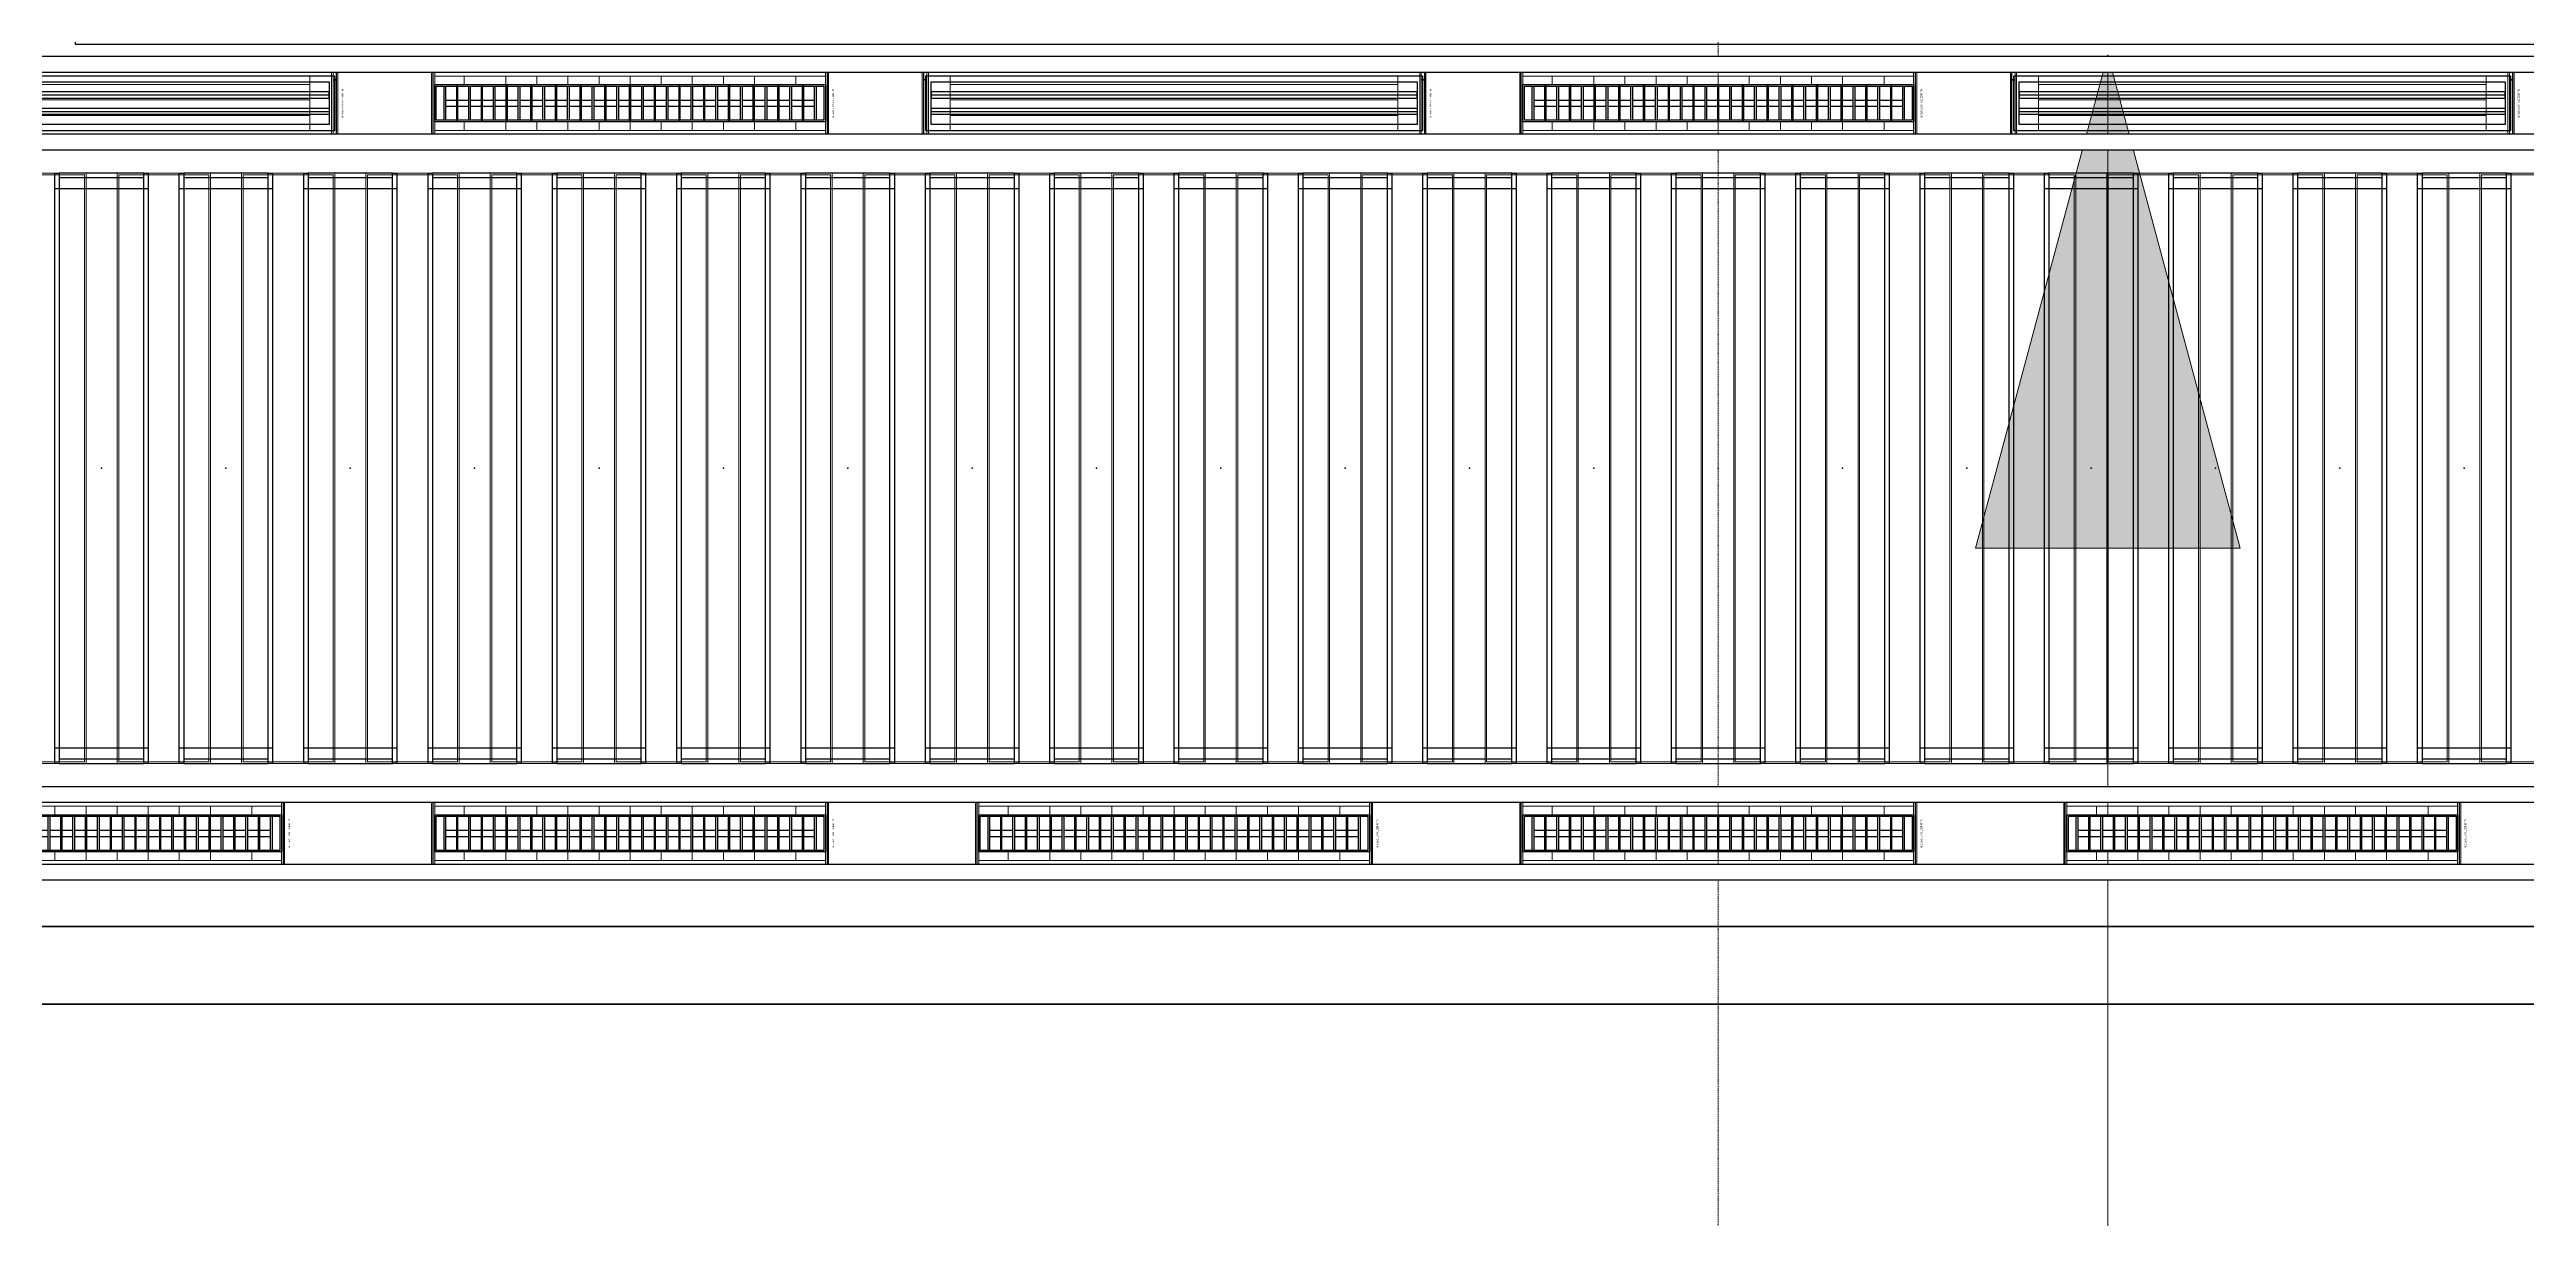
# Model space of a CAD drawing. Header units: millimetres. Extents: x 813027 to 1148939, y -931049 to -10.
# Drawn here: x 954772 to 962740, y -115575 to -111812 of the extents above; entities that cross this region are included whole.
import ezdxf
from ezdxf.enums import TextEntityAlignment as Align

# ---------------------------------------------------------------- set-up
doc = ezdxf.new("R2010")
doc.units = ezdxf.units.MM
doc.linetypes.add('DPA_Hidden 100', pattern=[6, 4, -2])
doc.linetypes.add('DPA_Hidden 50', pattern=[3, 2, -1])
for name, color, linetype in [('000 - WIPEOUT', 250, 'Continuous'), ('001 - ASCESSORIES', 1, 'Continuous'), ('A04_TUBE SERIES', 2, 'Continuous'), ('A11_ALU.SOLID SHEET', 7, 'Continuous')]:
    doc.layers.add(name, color=color, linetype=linetype)
for name, color, linetype, lineweight in [('A-DETL-HDLN', 2, 'DPA_Hidden 100', 9), ('A-GLAZ-CURT', 2, 'Continuous', 9), ('G-ANNO-TEXT', 3, 'Continuous', 9), ('I-WALL-E', 2, 'Continuous', 25), ('WALL-E', 2, 'Continuous', 25)]:
    doc.layers.add(name, color=color, linetype=linetype, lineweight=lineweight)

# ---------------------------------------------------------------- blocks, each defined once
blk = doc.blocks.new('DPA_CP_Metal Ceiling Panel - Vertical Panel with Gap-13988918-4160 - LOWER PLATFORM LEVEL - REFLECTED CEILING GENERAL PLAN')
at = {"layer": 'A-GLAZ-CURT'}
for p, q in [((994596.3, -114111.8), (994596.3, -112211.8)), ((994596.3, -112211.8), (994896.3, -112211.8)), ((994596.3, -114111.8), (994596.3, -112211.8)), ((994596.3, -112211.8), (994896.3, -112211.8)), ((994896.3, -112211.8), (994596.3, -112211.8)), ((994596.3, -112211.8), (994596.3, -114111.8)), ((994896.3, -112211.8), (994596.3, -112211.8)), ((994596.3, -112211.8), (994596.3, -114111.8)), ((994596.3, -114111.8), (994596.3, -112211.8)), ((994596.3, -112211.8), (994896.3, -112211.8)), ((994601.3, -114106.8), (994601.3, -112216.8)), ((994601.3, -112216.8), (994891.3, -112216.8)), ((994891.3, -112216.8), (994891.3, -114106.8)), ((994896.3, -114111.8), (994896.3, -112211.8)), ((994896.3, -112211.8), (994896.3, -114111.8)), ((994896.3, -114111.8), (994896.3, -112211.8)), ((994896.3, -114111.8), (994896.3, -112211.8)), ((994896.3, -112211.8), (994896.3, -114111.8)), ((994596.3, -114111.8), (994896.3, -114111.8)), ((994896.3, -114111.8), (994596.3, -114111.8)), ((994596.3, -114111.8), (994896.3, -114111.8)), ((994596.3, -114111.8), (994896.3, -114111.8)), ((994896.3, -114111.8), (994596.3, -114111.8)), ((994601.3, -114106.8), (994891.3, -114106.8))]:
    blk.add_line(p, q, dxfattribs=at)
blk = doc.blocks.new('DPA_CP_Metal Ceiling Panel - Vertical Panel with Gap-V1-4160 - LOWER PLATFORM LEVEL - REFLECTED CEILING GENERAL PLAN')
at = {"layer": 'A-GLAZ-CURT'}
for p, q in [((961796.3, -114111.8), (961796.3, -112211.8)), ((961796.3, -112211.8), (962096.3, -112211.8)), ((961796.3, -114111.8), (961796.3, -112211.8)), ((961796.3, -112211.8), (962092.2, -112211.8)), ((962096.3, -112211.8), (961796.3, -112211.8)), ((961796.3, -112211.8), (961796.3, -114111.8)), ((962092.2, -112211.8), (961796.3, -112211.8)), ((961796.3, -112211.8), (961796.3, -114111.8)), ((961796.3, -114111.8), (961796.3, -112211.8)), ((961796.3, -112211.8), (962096.3, -112211.8)), ((961801.3, -114106.8), (961801.3, -112216.8)), ((961801.3, -112216.8), (962091.3, -112216.8)), ((962091.3, -112216.8), (962091.3, -114106.8)), ((962096.3, -114111.8), (962096.3, -112211.8)), ((962096.3, -112211.8), (962096.3, -114111.8)), ((962096.3, -114111.8), (962096.3, -112211.8)), ((962096.3, -114111.8), (962096.3, -112211.8)), ((962096.3, -112211.8), (962096.3, -114111.8)), ((961796.3, -114111.8), (962096.3, -114111.8)), ((962092.2, -114111.8), (961796.3, -114111.8)), ((961796.3, -114111.8), (962096.3, -114111.8)), ((961796.3, -114111.8), (962092.2, -114111.8)), ((962096.3, -114111.8), (961796.3, -114111.8)), ((961801.3, -114106.8), (962091.3, -114106.8))]:
    blk.add_line(p, q, dxfattribs=at)
blk = doc.blocks.new('DPA_CP_Metal Ceiling Luminaire1 - Linear Luminaire 2-14739897-4160 - LOWER PLATFORM LEVEL - REFLECTED CEILING GENERAL PLAN')
at = {"layer": 'A-GLAZ-CURT'}
for p, q in [((901767.8, -114474.3), (901767.8, -114199.3)), ((901767.8, -114199.3), (903024.8, -114199.3)), ((901767.8, -114199.3), (901767.8, -114474.3)), ((903024.8, -114199.3), (901767.8, -114199.3)), ((901767.8, -114199.3), (903024.8, -114199.3)), ((901767.8, -114249.3), (901767.8, -114474.3)), ((901767.8, -114249.3), (903024.8, -114249.3)), ((903024.8, -114199.3), (903024.8, -114474.3)), ((903024.8, -114474.3), (903024.8, -114199.3)), ((903024.8, -114249.3), (903024.8, -114474.3)), ((901767.8, -114424.3), (903024.8, -114424.3)), ((903024.8, -114474.3), (901767.8, -114474.3)), ((903024.8, -114474.3), (901767.8, -114474.3)), ((901767.8, -114474.3), (903024.8, -114474.3))]:
    blk.add_line(p, q, dxfattribs=at)
at = {"layer": 'A-GLAZ-CURT', "linetype": 'DPA_Hidden 50'}
for p, q in [((901862.8, -114249.3), (901862.8, -114424.3)), ((901996.3, -114249.3), (901996.3, -114424.3)), ((902096.3, -114249.3), (902096.3, -114424.3)), ((902196.3, -114249.3), (902196.3, -114424.3)), ((902296.3, -114249.3), (902296.3, -114424.3)), ((902396.3, -114249.3), (902396.3, -114424.3)), ((902496.3, -114249.3), (902496.3, -114424.3)), ((902596.3, -114249.3), (902596.3, -114424.3)), ((902696.3, -114249.3), (902696.3, -114424.3)), ((902796.3, -114249.3), (902796.3, -114424.3)), ((902929.8, -114249.3), (902929.8, -114424.3))]:
    blk.add_line(p, q, dxfattribs=at)
blk = doc.blocks.new('DPA_CP_Metal Ceiling Panel - Horizontal with Gap-20306943-4160 - LOWER PLATFORM LEVEL - REFLECTED CEILING GENERAL PLAN')
at = {"layer": 'A-GLAZ-CURT'}
for p, q in [((910029.8, -114474.3), (910029.8, -114199.3)), ((910029.8, -114199.3), (910512.8, -114199.3)), ((910029.8, -114474.3), (910029.8, -114199.3)), ((910029.8, -114199.3), (910512.8, -114199.3)), ((910512.8, -114199.3), (910029.8, -114199.3)), ((910029.8, -114199.3), (910029.8, -114474.3)), ((910512.8, -114199.3), (910029.8, -114199.3)), ((910029.8, -114199.3), (910029.8, -114474.3)), ((910029.8, -114474.3), (910029.8, -114199.3)), ((910029.8, -114199.3), (910512.8, -114199.3)), ((910034.8, -114469.3), (910034.8, -114204.3)), ((910034.8, -114204.3), (910507.8, -114204.3)), ((910507.8, -114204.3), (910507.8, -114469.3)), ((910512.8, -114474.3), (910512.8, -114199.3)), ((910512.8, -114199.3), (910512.8, -114474.3)), ((910512.8, -114474.3), (910512.8, -114199.3)), ((910512.8, -114474.3), (910512.8, -114199.3)), ((910512.8, -114199.3), (910512.8, -114474.3)), ((910029.8, -114474.3), (910512.8, -114474.3)), ((910512.8, -114474.3), (910029.8, -114474.3)), ((910029.8, -114474.3), (910512.8, -114474.3)), ((910029.8, -114474.3), (910512.8, -114474.3)), ((910512.8, -114474.3), (910029.8, -114474.3)), ((910034.8, -114469.3), (910507.8, -114469.3))]:
    blk.add_line(p, q, dxfattribs=at)
blk = doc.blocks.new('DPA_CP_Metal Ceiling Air Supply - Linear Diffuser Air Supply-14762131-4160 - LOWER PLATFORM LEVEL - REFLECTED CEILING GENERAL PLAN')
at = {"layer": 'A-GLAZ-CURT'}
h = blk.add_hatch(dxfattribs=at)
h.set_pattern_fill('FP_13', color=256, style=0, pattern_type=2)
h.set_pattern_definition([(180, (909396.33, -109824.28), (6e-15, 50), [])])
h.paths.add_polyline_path([(908676.3, -109874.3), (910116.3, -109874.3), (910116.3, -109699.3), (908676.3, -109699.3)])
for p, q in [((908601.3, -109924.3), (908601.3, -109649.3)), ((908601.3, -109649.3), (910191.3, -109649.3)), ((908601.3, -109924.3), (908601.3, -109649.3)), ((908601.3, -109649.3), (910191.3, -109649.3)), ((910191.3, -109649.3), (908601.3, -109649.3)), ((908601.3, -109649.3), (908601.3, -109924.3)), ((910191.3, -109649.3), (908601.3, -109649.3)), ((908601.3, -109649.3), (908601.3, -109924.3)), ((908601.3, -109924.3), (908601.3, -109649.3)), ((908601.3, -109649.3), (910191.3, -109649.3)), ((908606.3, -109919.3), (908606.3, -109654.3)), ((908606.3, -109654.3), (910186.3, -109654.3)), ((910116.3, -109699.3), (908676.3, -109699.3)), ((908676.3, -109699.3), (908676.3, -109874.3)), ((908676.3, -109874.3), (908676.3, -109699.3)), ((908676.3, -109699.3), (910116.3, -109699.3)), ((908676.3, -109874.3), (908676.3, -109699.3)), ((908676.3, -109699.3), (910116.3, -109699.3)), ((910116.3, -109699.3), (908676.3, -109699.3)), ((908676.3, -109699.3), (908676.3, -109874.3)), ((910116.3, -109874.3), (910116.3, -109699.3)), ((910116.3, -109699.3), (910116.3, -109874.3)), ((910116.3, -109699.3), (910116.3, -109874.3)), ((910116.3, -109874.3), (910116.3, -109699.3)), ((910186.3, -109654.3), (910186.3, -109919.3)), ((910191.3, -109924.3), (910191.3, -109649.3)), ((910191.3, -109649.3), (910191.3, -109924.3)), ((910191.3, -109924.3), (910191.3, -109649.3)), ((910191.3, -109924.3), (910191.3, -109649.3)), ((910191.3, -109649.3), (910191.3, -109924.3)), ((908601.3, -109924.3), (910191.3, -109924.3)), ((910191.3, -109924.3), (908601.3, -109924.3)), ((908601.3, -109924.3), (910191.3, -109924.3)), ((908601.3, -109924.3), (910191.3, -109924.3)), ((910191.3, -109924.3), (908601.3, -109924.3)), ((908606.3, -109919.3), (910186.3, -109919.3)), ((908676.3, -109874.3), (910116.3, -109874.3)), ((910116.3, -109874.3), (908676.3, -109874.3)), ((910116.3, -109874.3), (908676.3, -109874.3)), ((908676.3, -109874.3), (910116.3, -109874.3))]:
    blk.add_line(p, q, dxfattribs=at)
blk = doc.blocks.new('DPA_CP_Metal Ceiling Panel - Horizontal with Gap-20308794-4160 - LOWER PLATFORM LEVEL - REFLECTED CEILING GENERAL PLAN')
at = {"layer": 'A-GLAZ-CURT'}
for p, q in [((910201.3, -109924.3), (910201.3, -109649.3)), ((910201.3, -109649.3), (910512.8, -109649.3)), ((910201.3, -109924.3), (910201.3, -109649.3)), ((910201.3, -109649.3), (910512.8, -109649.3)), ((910512.8, -109649.3), (910201.3, -109649.3)), ((910201.3, -109649.3), (910201.3, -109924.3)), ((910512.8, -109649.3), (910201.3, -109649.3)), ((910201.3, -109649.3), (910201.3, -109924.3)), ((910201.3, -109924.3), (910201.3, -109649.3)), ((910201.3, -109649.3), (910512.8, -109649.3)), ((910206.3, -109919.3), (910206.3, -109654.3)), ((910206.3, -109654.3), (910507.8, -109654.3)), ((910507.8, -109654.3), (910507.8, -109919.3)), ((910512.8, -109924.3), (910512.8, -109649.3)), ((910512.8, -109649.3), (910512.8, -109924.3)), ((910512.8, -109924.3), (910512.8, -109649.3)), ((910512.8, -109924.3), (910512.8, -109649.3)), ((910512.8, -109649.3), (910512.8, -109924.3)), ((910201.3, -109924.3), (910512.8, -109924.3)), ((910512.8, -109924.3), (910201.3, -109924.3)), ((910201.3, -109924.3), (910512.8, -109924.3)), ((910201.3, -109924.3), (910512.8, -109924.3)), ((910512.8, -109924.3), (910201.3, -109924.3)), ((910206.3, -109919.3), (910507.8, -109919.3))]:
    blk.add_line(p, q, dxfattribs=at)
blk = doc.blocks.new('C-2-PP21-AR-4160-01-B_20250829-084021_EXCL')
at = {"layer": 'A-GLAZ-CURT'}
for name, p in [('DPA_CP_Metal Ceiling Air Supply - Linear Diffuser Air Supply-14762131-4160 - LOWER PLATFORM LEVEL - REFLECTED CEILING GENERAL PLAN', (-1001596.3, 103141.8)), ('DPA_CP_Metal Ceiling Panel - Horizontal with Gap-20308794-4160 - LOWER PLATFORM LEVEL - REFLECTED CEILING GENERAL PLAN', (-1001596.3, 103141.8)), ('DPA_CP_Metal Ceiling Luminaire1 - Linear Luminaire 2-14739897-4160 - LOWER PLATFORM LEVEL - REFLECTED CEILING GENERAL PLAN', (-992846.3, 107691.8)), ('DPA_CP_Metal Ceiling Panel - Horizontal with Gap-20308794-4160 - LOWER PLATFORM LEVEL - REFLECTED CEILING GENERAL PLAN', (-1000017.8, 103141.8)), ('DPA_CP_Metal Ceiling Air Supply - Linear Diffuser Air Supply-14762131-4160 - LOWER PLATFORM LEVEL - REFLECTED CEILING GENERAL PLAN', (-998096.3, 103141.8)), ('DPA_CP_Metal Ceiling Panel - Horizontal with Gap-20308794-4160 - LOWER PLATFORM LEVEL - REFLECTED CEILING GENERAL PLAN', (-998096.3, 103141.8)), ('DPA_CP_Metal Ceiling Luminaire1 - Linear Luminaire 2-14739897-4160 - LOWER PLATFORM LEVEL - REFLECTED CEILING GENERAL PLAN', (-989346.3, 107691.8)), ('DPA_CP_Metal Ceiling Panel - Horizontal with Gap-20308794-4160 - LOWER PLATFORM LEVEL - REFLECTED CEILING GENERAL PLAN', (-996517.8, 103141.8)), ('DPA_CP_Metal Ceiling Air Supply - Linear Diffuser Air Supply-14762131-4160 - LOWER PLATFORM LEVEL - REFLECTED CEILING GENERAL PLAN', (-994596.3, 103141.8)), ('DPA_CP_Metal Ceiling Panel - Horizontal with Gap-20308794-4160 - LOWER PLATFORM LEVEL - REFLECTED CEILING GENERAL PLAN', (-994596.3, 103141.8)), ('DPA_CP_Metal Ceiling Panel - Vertical Panel with Gap-13988918-4160 - LOWER PLATFORM LEVEL - REFLECTED CEILING GENERAL PLAN', (-1081496.3, 105341.8)), ('DPA_CP_Metal Ceiling Panel - Vertical Panel with Gap-13988918-4160 - LOWER PLATFORM LEVEL - REFLECTED CEILING GENERAL PLAN', (-1081096.3, 105341.8)), ('DPA_CP_Metal Ceiling Panel - Vertical Panel with Gap-13988918-4160 - LOWER PLATFORM LEVEL - REFLECTED CEILING GENERAL PLAN', (-1080696.3, 105341.8)), ('DPA_CP_Metal Ceiling Panel - Vertical Panel with Gap-13988918-4160 - LOWER PLATFORM LEVEL - REFLECTED CEILING GENERAL PLAN', (-1080296.3, 105341.8)), ('DPA_CP_Metal Ceiling Panel - Vertical Panel with Gap-V1-4160 - LOWER PLATFORM LEVEL - REFLECTED CEILING GENERAL PLAN', (-1047096.3, 105341.8)), ('DPA_CP_Metal Ceiling Panel - Vertical Panel with Gap-13988918-4160 - LOWER PLATFORM LEVEL - REFLECTED CEILING GENERAL PLAN', (-1079496.3, 105341.8)), ('DPA_CP_Metal Ceiling Panel - Vertical Panel with Gap-13988918-4160 - LOWER PLATFORM LEVEL - REFLECTED CEILING GENERAL PLAN', (-1079096.3, 105341.8)), ('DPA_CP_Metal Ceiling Luminaire1 - Linear Luminaire 2-14739897-4160 - LOWER PLATFORM LEVEL - REFLECTED CEILING GENERAL PLAN', (-994596.3, 105341.8)), ('DPA_CP_Metal Ceiling Panel - Horizontal with Gap-20306943-4160 - LOWER PLATFORM LEVEL - REFLECTED CEILING GENERAL PLAN', (-1001596.3, 105341.8)), ('DPA_CP_Metal Ceiling Luminaire1 - Linear Luminaire 2-14739897-4160 - LOWER PLATFORM LEVEL - REFLECTED CEILING GENERAL PLAN', (-992846.3, 105341.8)), ('DPA_CP_Metal Ceiling Panel - Horizontal with Gap-20306943-4160 - LOWER PLATFORM LEVEL - REFLECTED CEILING GENERAL PLAN', (-999846.3, 105341.8)), ('DPA_CP_Metal Ceiling Luminaire1 - Linear Luminaire 2-14739897-4160 - LOWER PLATFORM LEVEL - REFLECTED CEILING GENERAL PLAN', (-991096.3, 105341.8)), ('DPA_CP_Metal Ceiling Panel - Horizontal with Gap-20306943-4160 - LOWER PLATFORM LEVEL - REFLECTED CEILING GENERAL PLAN', (-998096.3, 105341.8)), ('DPA_CP_Metal Ceiling Luminaire1 - Linear Luminaire 2-14739897-4160 - LOWER PLATFORM LEVEL - REFLECTED CEILING GENERAL PLAN', (-989346.3, 105341.8)), ('DPA_CP_Metal Ceiling Panel - Horizontal with Gap-20306943-4160 - LOWER PLATFORM LEVEL - REFLECTED CEILING GENERAL PLAN', (-996346.3, 105341.8)), ('DPA_CP_Metal Ceiling Luminaire1 - Linear Luminaire 2-14739897-4160 - LOWER PLATFORM LEVEL - REFLECTED CEILING GENERAL PLAN', (-987596.3, 105341.8)), ('DPA_CP_Metal Ceiling Panel - Horizontal with Gap-20306943-4160 - LOWER PLATFORM LEVEL - REFLECTED CEILING GENERAL PLAN', (-994596.3, 105341.8))]:
    blk.add_blockref(name, p, dxfattribs=at)
at = {"layer": 'A-GLAZ-CURT', "rotation": 180}
for p in [(902396.3, -120981.8), (902796.3, -120981.8), (903196.3, -120981.8), (903596.3, -120981.8), (903996.3, -120981.8), (904396.3, -120981.8), (904796.3, -120981.8), (905196.3, -120981.8), (905596.3, -120981.8), (905996.3, -120981.8), (906396.3, -120981.8), (906796.3, -120981.8), (907196.3, -120981.8), (907596.3, -120981.8)]:
    blk.add_blockref('DPA_CP_Metal Ceiling Panel - Vertical Panel with Gap-13988918-4160 - LOWER PLATFORM LEVEL - REFLECTED CEILING GENERAL PLAN', p, dxfattribs=at)
blk = doc.blocks.new('*U488')
at = {"layer": 'A11_ALU.SOLID SHEET', "color": 0}
blk.add_lwpolyline([(311.5, -98.8), (311.5, 98.8), (0, 98.8), (0, -98.8)], close=True, dxfattribs=at)
at = {"layer": 'Defpoints', "color": 250}
blk.add_point((0, 0), dxfattribs=at)
blk.add_text('AL.SHEET-HAT-TYPE-R', height=6, rotation=270, dxfattribs=at).set_placement((15, 0), align=Align.BOTTOM_CENTER)
blk = doc.blocks.new('*U484')
at = {"layer": '001 - ASCESSORIES', "color": 0, "linetype": 'ByBlock'}
blk.add_lwpolyline([(800, 87.5), (-800, 87.5), (-800, -87.5), (800, -87.5)], close=True, dxfattribs=at)
at = {"layer": '001 - ASCESSORIES', "linetype": 'ByBlock'}
for points in [[(-781.5, 69), (781.5, 69), (781.5, -69), (-781.5, -69)], [(781.5, 36.3), (-781.5, 36.3), (-781.5, 16.3), (781.5, 16.3)], [(-781.5, -16.3), (781.5, -16.3), (781.5, -36.3), (-781.5, -36.3)]]:
    blk.add_lwpolyline(points, close=True, dxfattribs=at)
for points in [[(781.5, 26.3), (-781.5, 26.3)], [(-781.5, -26.3), (781.5, -26.3)]]:
    blk.add_lwpolyline(points, dxfattribs=at)
blk = doc.blocks.new('*U493')
at = {"layer": 'A11_ALU.SOLID SHEET', "color": 0}
blk.add_lwpolyline([(483, -98.8), (483, 98.8), (0, 98.8), (0, -98.8)], close=True, dxfattribs=at)
at = {"layer": 'Defpoints', "color": 250}
blk.add_point((0, 0), dxfattribs=at)
blk.add_text('AL.SHEET-HAT-TYPE-R', height=6, rotation=270, dxfattribs=at).set_placement((15, 0), align=Align.BOTTOM_CENTER)
blk = doc.blocks.new('*U485')
at = {"color": 1}
blk.add_wipeout([(628.5, -60), (-628.5, -60), (-628.5, 60), (628.5, 60)], dxfattribs=at).dxf.layer = '000 - WIPEOUT'
at = {"layer": '001 - ASCESSORIES', "color": 0}
blk.add_lwpolyline([(628.5, -60), (-628.5, -60), (-628.5, 60), (628.5, 60)], close=True, dxfattribs=at)
at = {"layer": '001 - ASCESSORIES'}
for points in [[(623.5, -55), (-623.5, -55), (-623.5, 55), (623.5, 55)], [(-593.5, -55), (-598.5, -55), (-598.5, 55), (-593.5, 55)], [(-558.8, -55), (-553.8, -55), (-553.8, 55), (-558.8, 55)], [(-514, -55), (-519, -55), (-519, 55), (-514, 55)], [(-479.3, -55), (-474.3, -55), (-474.3, 55), (-479.3, 55)], [(-434.6, -55), (-439.6, -55), (-439.6, 55), (-434.6, 55)], [(-399.8, -55), (-394.8, -55), (-394.8, 55), (-399.8, 55)], [(-355.1, -55), (-360.1, -55), (-360.1, 55), (-355.1, 55)], [(-320.4, -55), (-315.4, -55), (-315.4, 55), (-320.4, 55)], [(-275.6, -55), (-280.6, -55), (-280.6, 55), (-275.6, 55)], [(-240.9, -55), (-235.9, -55), (-235.9, 55), (-240.9, 55)], [(-196.2, -55), (-201.2, -55), (-201.2, 55), (-196.2, 55)], [(-161.4, -55), (-156.4, -55), (-156.4, 55), (-161.4, 55)], [(-116.7, -55), (-121.7, -55), (-121.7, 55), (-116.7, 55)], [(-82, -55), (-77, -55), (-77, 55), (-82, 55)], [(-37.2, -55), (-42.2, -55), (-42.2, 55), (-37.2, 55)], [(-2.5, -55), (2.5, -55), (2.5, 55), (-2.5, 55)], [(42.2, -55), (37.2, -55), (37.2, 55), (42.2, 55)], [(77, -55), (82, -55), (82, 55), (77, 55)], [(121.7, -55), (116.7, -55), (116.7, 55), (121.7, 55)], [(156.4, -55), (161.4, -55), (161.4, 55), (156.4, 55)], [(201.2, -55), (196.2, -55), (196.2, 55), (201.2, 55)], [(235.9, -55), (240.9, -55), (240.9, 55), (235.9, 55)], [(280.6, -55), (275.6, -55), (275.6, 55), (280.6, 55)], [(315.4, -55), (320.4, -55), (320.4, 55), (315.4, 55)], [(360.1, -55), (355.1, -55), (355.1, 55), (360.1, 55)], [(394.8, -55), (399.8, -55), (399.8, 55), (394.8, 55)], [(439.6, -55), (434.6, -55), (434.6, 55), (439.6, 55)], [(474.3, -55), (479.3, -55), (479.3, 55), (474.3, 55)], [(519, -55), (514, -55), (514, 55), (519, 55)], [(553.8, -55), (558.8, -55), (558.8, 55), (553.8, 55)], [(598.5, -55), (593.5, -55), (593.5, 55), (598.5, 55)]]:
    blk.add_lwpolyline(points, close=True, dxfattribs=at)
for points in [[(-593.5, 10), (-558.8, 10)], [(-553.8, 10), (-519, 10)], [(-514, 10), (-479.3, 10)], [(-474.3, 10), (-439.6, 10)], [(-434.6, 10), (-399.8, 10)], [(-394.8, 10), (-360.1, 10)], [(-355.1, 10), (-320.4, 10)], [(-315.4, 10), (-280.6, 10)], [(-275.6, 10), (-240.9, 10)], [(-235.9, 10), (-201.2, 10)], [(-196.2, 10), (-161.4, 10)], [(-156.4, 10), (-121.7, 10)], [(-116.7, 10), (-82, 10)], [(-77, 10), (-42.2, 10)], [(-37.2, 10), (-2.5, 10)], [(2.5, 10), (37.2, 10)], [(42.2, 10), (77, 10)], [(82, 10), (116.7, 10)], [(121.7, 10), (156.4, 10)], [(161.4, 10), (196.2, 10)], [(201.2, 10), (235.9, 10)], [(240.9, 10), (275.6, 10)], [(280.6, 10), (315.4, 10)], [(320.4, 10), (355.1, 10)], [(360.1, 10), (394.8, 10)], [(399.8, 10), (434.6, 10)], [(439.6, 10), (474.3, 10)], [(479.3, 10), (514, 10)], [(519, 10), (553.8, 10)], [(558.8, 10), (593.5, 10)], [(-593.5, -10), (-558.8, -10)], [(-553.8, -10), (-519, -10)], [(-514, -10), (-479.3, -10)], [(-474.3, -10), (-439.6, -10)], [(-434.6, -10), (-399.8, -10)], [(-394.8, -10), (-360.1, -10)], [(-355.1, -10), (-320.4, -10)], [(-315.4, -10), (-280.6, -10)], [(-275.6, -10), (-240.9, -10)], [(-235.9, -10), (-201.2, -10)], [(-196.2, -10), (-161.4, -10)], [(-156.4, -10), (-121.7, -10)], [(-116.7, -10), (-82, -10)], [(-77, -10), (-42.2, -10)], [(-37.2, -10), (-2.5, -10)], [(2.5, -10), (37.2, -10)], [(42.2, -10), (77, -10)], [(82, -10), (116.7, -10)], [(121.7, -10), (156.4, -10)], [(161.4, -10), (196.2, -10)], [(201.2, -10), (235.9, -10)], [(240.9, -10), (275.6, -10)], [(280.6, -10), (315.4, -10)], [(320.4, -10), (355.1, -10)], [(360.1, -10), (394.8, -10)], [(399.8, -10), (434.6, -10)], [(439.6, -10), (474.3, -10)], [(479.3, -10), (514, -10)], [(519, -10), (553.8, -10)], [(558.8, -10), (593.5, -10)]]:
    blk.add_lwpolyline(points, dxfattribs=at)
blk = doc.blocks.new('*U495')
blk.add_attdef('EXTR.OVL-LENGTH_', (-25, -59.1), '', height=5)
blk.add_wipeout([(-25, 0), (25, 0), (25, 134900), (-25, 134900)]).dxf.layer = '000 - WIPEOUT'
at = {"layer": 'A04_TUBE SERIES', "color": 0}
blk.add_lwpolyline([(-25, 0), (25, 0), (25, 134900), (-25, 134900)], close=True, dxfattribs=at)
blk = doc.blocks.new('*U492')
blk.add_attdef('EXTR.OVL-LENGTH_', (-25, -59.1), '', height=5)
blk.add_wipeout([(-25, 0), (25, 0), (25, 134900), (-25, 134900)]).dxf.layer = '000 - WIPEOUT'
at = {"layer": 'A04_TUBE SERIES', "color": 0}
blk.add_lwpolyline([(-25, 0), (25, 0), (25, 134900), (-25, 134900)], close=True, dxfattribs=at)
blk = doc.blocks.new('*U515')
for p, q in [((-900.3, 5050), (-900.3, 5350)), ((900, 5350), (900, 5050)), ((-900.3, 4650), (-900.3, 4950)), ((900, 4950), (900, 4650)), ((-900.3, 4250), (-900.3, 4550)), ((900, 4550), (900, 4250)), ((-900.3, 3850), (-900.3, 4150)), ((900, 4150), (900, 3850)), ((-900.3, 3450), (-900.3, 3750)), ((900, 3750), (900, 3450)), ((-900.3, 3050), (-900.3, 3350)), ((900, 3350), (900, 3050)), ((-900.3, 2650), (-900.3, 2950)), ((900, 2950), (900, 2650)), ((-900.3, 2250), (-900.3, 2550)), ((900, 2550), (900, 2250)), ((-900.3, 1850), (-900.3, 2150)), ((900, 2150), (900, 1850)), ((-900.3, 1450), (-900.3, 1750)), ((900, 1750), (900, 1450)), ((-900.3, 1050), (-900.3, 1350)), ((900, 1350), (900, 1050)), ((-900.3, 650), (-900.3, 950)), ((900, 950), (900, 650)), ((-900.3, 250), (-900.3, 550)), ((900, 550), (900, 250)), ((-900.3, -150), (-900.3, 150)), ((900, 150), (900, -150)), ((-900.3, -550), (-900.3, -250)), ((900, -250), (900, -550)), ((-900.3, -950), (-900.3, -650)), ((900, -650), (900, -950)), ((-900.3, -1350), (-900.3, -1050)), ((900, -1050), (900, -1350)), ((-900.3, -1750), (-900.3, -1450)), ((900, -1450), (900, -1750)), ((-900.3, -2150), (-900.3, -1850)), ((900, -1850), (900, -2150)), ((-900.3, -2550), (-900.3, -2250)), ((900, -2250), (900, -2550))]:
    blk.add_line(p, q)
for p in [(0, 5200), (0, 4800), (0, 4400), (0, 4000), (0, 3600), (0, 3200), (0, 2800), (0, 2400), (0, 2000), (0, 1600), (0, 1200), (0, 800), (0, 400), (0, 0), (0, -400), (0, -800), (0, -1200), (0, -1600), (0, -2000), (0, -2400)]:
    blk.add_point(p)
at = {"layer": 'A11_ALU.SOLID SHEET', "color": 0}
for points in [[(-950, 5350), (950, 5350), (950, 5336), (-950, 5336)], [(-950, 5064), (-936, 5064), (-936, 5336), (-950, 5336)], [(950, 5336), (936, 5336), (936, 5064), (950, 5064)], [(-950, 5064), (950, 5064), (950, 5050), (-950, 5050)], [(-950, 4950), (950, 4950), (950, 4936), (-950, 4936)], [(-950, 4664), (-936, 4664), (-936, 4936), (-950, 4936)], [(950, 4936), (936, 4936), (936, 4664), (950, 4664)], [(-950, 4664), (950, 4664), (950, 4650), (-950, 4650)], [(-950, 4550), (950, 4550), (950, 4536), (-950, 4536)], [(-950, 4264), (-936, 4264), (-936, 4536), (-950, 4536)], [(950, 4536), (936, 4536), (936, 4264), (950, 4264)], [(-950, 4264), (950, 4264), (950, 4250), (-950, 4250)], [(-950, 4150), (950, 4150), (950, 4136), (-950, 4136)], [(-950, 3864), (-936, 3864), (-936, 4136), (-950, 4136)], [(950, 4136), (936, 4136), (936, 3864), (950, 3864)], [(-950, 3864), (950, 3864), (950, 3850), (-950, 3850)], [(-950, 3750), (950, 3750), (950, 3736), (-950, 3736)], [(-950, 3464), (-936, 3464), (-936, 3736), (-950, 3736)], [(950, 3736), (936, 3736), (936, 3464), (950, 3464)], [(-950, 3464), (950, 3464), (950, 3450), (-950, 3450)], [(-950, 3350), (950, 3350), (950, 3336), (-950, 3336)], [(-950, 3064), (-936, 3064), (-936, 3336), (-950, 3336)], [(950, 3336), (936, 3336), (936, 3064), (950, 3064)], [(-950, 3064), (950, 3064), (950, 3050), (-950, 3050)], [(-950, 2950), (950, 2950), (950, 2936), (-950, 2936)], [(-950, 2664), (-936, 2664), (-936, 2936), (-950, 2936)], [(950, 2936), (936, 2936), (936, 2664), (950, 2664)], [(-950, 2664), (950, 2664), (950, 2650), (-950, 2650)], [(-950, 2550), (950, 2550), (950, 2536), (-950, 2536)], [(-950, 2264), (-936, 2264), (-936, 2536), (-950, 2536)], [(950, 2536), (936, 2536), (936, 2264), (950, 2264)], [(-950, 2264), (950, 2264), (950, 2250), (-950, 2250)], [(-950, 2150), (950, 2150), (950, 2136), (-950, 2136)], [(-950, 1864), (-936, 1864), (-936, 2136), (-950, 2136)], [(950, 2136), (936, 2136), (936, 1864), (950, 1864)], [(-950, 1864), (950, 1864), (950, 1850), (-950, 1850)], [(-950, 1750), (950, 1750), (950, 1736), (-950, 1736)], [(-950, 1464), (-936, 1464), (-936, 1736), (-950, 1736)], [(950, 1736), (936, 1736), (936, 1464), (950, 1464)], [(-950, 1464), (950, 1464), (950, 1450), (-950, 1450)], [(-950, 1350), (950, 1350), (950, 1336), (-950, 1336)], [(-950, 1064), (-936, 1064), (-936, 1336), (-950, 1336)], [(950, 1336), (936, 1336), (936, 1064), (950, 1064)], [(-950, 1064), (950, 1064), (950, 1050), (-950, 1050)], [(-950, 950), (950, 950), (950, 936), (-950, 936)], [(-950, 664), (-936, 664), (-936, 936), (-950, 936)], [(950, 936), (936, 936), (936, 664), (950, 664)], [(-950, 664), (950, 664), (950, 650), (-950, 650)], [(-950, 550), (950, 550), (950, 536), (-950, 536)], [(-950, 264), (-936, 264), (-936, 536), (-950, 536)], [(950, 536), (936, 536), (936, 264), (950, 264)], [(-950, 264), (950, 264), (950, 250), (-950, 250)], [(-950, 150), (950, 150), (950, 136), (-950, 136)], [(-950, -136), (-936, -136), (-936, 136), (-950, 136)], [(950, 136), (936, 136), (936, -136), (950, -136)], [(-950, -136), (950, -136), (950, -150), (-950, -150)], [(-950, -250), (950, -250), (950, -264), (-950, -264)], [(-950, -536), (-936, -536), (-936, -264), (-950, -264)], [(950, -264), (936, -264), (936, -536), (950, -536)], [(-950, -536), (950, -536), (950, -550), (-950, -550)], [(-950, -650), (950, -650), (950, -664), (-950, -664)], [(-950, -936), (-936, -936), (-936, -664), (-950, -664)], [(950, -664), (936, -664), (936, -936), (950, -936)], [(-950, -936), (950, -936), (950, -950), (-950, -950)], [(-950, -1050), (950, -1050), (950, -1064), (-950, -1064)], [(-950, -1336), (-936, -1336), (-936, -1064), (-950, -1064)], [(950, -1064), (936, -1064), (936, -1336), (950, -1336)], [(-950, -1336), (950, -1336), (950, -1350), (-950, -1350)], [(-950, -1450), (950, -1450), (950, -1464), (-950, -1464)], [(-950, -1736), (-936, -1736), (-936, -1464), (-950, -1464)], [(950, -1464), (936, -1464), (936, -1736), (950, -1736)], [(-950, -1736), (950, -1736), (950, -1750), (-950, -1750)], [(-950, -1850), (950, -1850), (950, -1864), (-950, -1864)], [(-950, -2136), (-936, -2136), (-936, -1864), (-950, -1864)], [(950, -1864), (936, -1864), (936, -2136), (950, -2136)], [(-950, -2136), (950, -2136), (950, -2150), (-950, -2150)], [(-950, -2250), (950, -2250), (950, -2264), (-950, -2264)], [(-950, -2536), (-936, -2536), (-936, -2264), (-950, -2264)], [(950, -2264), (936, -2264), (936, -2536), (950, -2536)], [(-950, -2536), (950, -2536), (950, -2550), (-950, -2550)]]:
    blk.add_lwpolyline(points, close=True, dxfattribs=at)
blk = doc.blocks.new('C-2-PP21-AR-4160-01-B_20250829-084416_NEWCL')
blk.add_lwpolyline([(-117350, -5345), (-113350, -5345), (-113350, -5347), (-96550, -5347), (-96550, -2450), (-92235, -2450), (-92235, -6455), (-84190, -6455), (-84190, -5820), (-81330, -5820), (-81330, -5345), (-56900, -5345), (-56900, -6455), (-41740, -6455), (-41740, -2500), (-29350, -2500), (-29350, -5482), (-19750, -5482), (-19750, -5480), (-19400, -5480), (-19400, -7995), (-19350, -7995), (-19350, -9295), (-154550, -9295)])
for name, p in [('*U484', (-92200, -6645)), ('*U488', (-91395, -6645)), ('*U488', (-89816.5, -6645)), ('*U484', (-88700, -6645)), ('*U484', (-85200, -6645)), ('*U488', (-84395, -6645)), ('*U493', (-89816.5, -8995)), ('*U493', (-88066.5, -8995))]:
    blk.add_blockref(name, p)
at = {"rotation": 90}
blk.add_blockref('*U515', (-86950, -7820), dxfattribs=at)
for p in [(-90450, -6645), (-86950, -6645), (-92200, -8995), (-88700, -8995), (-86950, -8995), (-85200, -8995)]:
    blk.add_blockref('*U485', p)
for name, p in [('*U488', (-87895, -6645)), ('*U488', (-86316.5, -6645)), ('*U493', (-91566.5, -8995)), ('*U493', (-86316.5, -8995)), ('*U493', (-84566.5, -8995))]:
    blk.add_blockref(name, p)
at = {"rotation": 270}
for name, p in [('*U492', (-154400, -6520)), ('*U492', (-154400, -6770)), ('*U495', (-154400, -8870)), ('*U495', (-154400, -9120))]:
    blk.add_blockref(name, p, dxfattribs=at)
blk.add_blockref('*U485', (-90450, -8995))

msp = doc.modelspace()

# ---------------------------------------------------------------- hatches: boundary and pattern name
at = {"layer": 'G-ANNO-TEXT'}
msp.add_hatch(color=7, dxfattribs=at).paths.add_polyline_path([(961393.2, -111829.3), (960967.8, -113416.8), (961818.6, -113416.8)])

# ---------------------------------------------------------------- linework, layer by layer
at = {"layer": 'A-DETL-HDLN'}
msp.add_line((960140, -111285), (960140, -144838.7), dxfattribs=at)
at = {"layer": 'G-ANNO-TEXT', "color": 7}
for p, q in [((961393.2, -111829.3), (960967.8, -113416.8)), ((961818.6, -113416.8), (961393.2, -111829.3)), ((961393.2, -111829.3), (961393.2, -129364.6)), ((960967.8, -113416.8), (961818.6, -113416.8))]:
    msp.add_line(p, q, dxfattribs=at)
at = {"layer": 'I-WALL-E'}
for p, q in [((955695, -111910), (955685, -111910)), ((955685, -111910), (955695, -111910)), ((957595, -111910), (957585, -111910)), ((957585, -111910), (957595, -111910)), ((959195, -111910), (959185, -111910)), ((959185, -111910), (959195, -111910)), ((961095, -111910), (961085, -111910)), ((961085, -111910), (961095, -111910)), ((962695, -111910), (962685, -111910)), ((962685, -111910), (962695, -111910))]:
    msp.add_line(p, q, dxfattribs=at)
at = {"layer": 'WALL-E'}
for p, q in [((1027740, -114635), (892540, -114635)), ((892540, -114635), (1027740, -114635)), ((1027990, -114885), (892290, -114885)), ((892290, -114885), (1027990, -114885))]:
    msp.add_line(p, q, dxfattribs=at)

# ---------------------------------------------------------------- block references
msp.add_blockref('C-2-PP21-AR-4160-01-B_20250829-084021_EXCL', (1047090, -105340))

# ---------------------------------------------------------------- next in the draw order: block references
msp.add_blockref('C-2-PP21-AR-4160-01-B_20250829-084416_NEWCL', (1047090, -105340))

doc.saveas('drawing.dxf')
